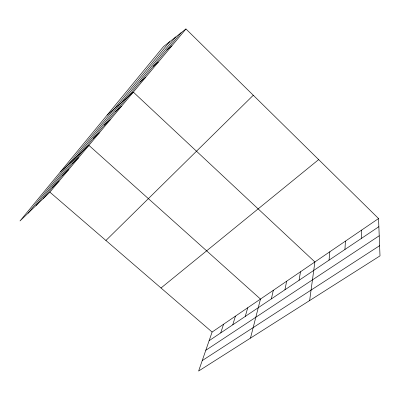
<?xml version="1.0" encoding="UTF-8"?>
<svg xmlns="http://www.w3.org/2000/svg" width="400" height="400" viewBox="0 0 400 400"><rect width="100%" height="100%" fill="white"/><g stroke="black" fill="none" stroke-linecap="round" stroke-linejoin="round"><path stroke-width="0.6" d="M361.545 238.325L361.64 230.075M344.945 249.475L345.42 241.135M329.02 260.17L329.85 251.755M309.64 300.545L314.89 261.96L133.315 92.11L107.1 115.125M299.05 280.3L300.5 271.77M284.935 289.78L286.655 281.21M271.345 298.905L273.325 290.305M250.48 338.105L260.475 299.065L88.915 145.365L60.385 171.885M245.285 316.41L247.715 307.765M232.785 324.805L235.415 316.15M220.735 332.9L223.555 324.24M378.55 218.545L212.105 332.05L198.62 371.03L380 255.88L378.55 218.545L185.955 28.97L163.56 46.53L20 220.95L49.89 192.165L185.955 28.97M28.045 213.2L169.71 41.71M35.955 205.585L175.665 37.04M43.285 198.53L181.105 32.77M105.92 240.485L253.29 95.25M52.55 187.385L59.09 181.135M62.185 175.795L68.645 169.67M72.21 163.74L78.58 157.755M93.195 138.505L99.35 132.845M104.185 125.285L110.21 119.82M115.64 111.51L121.52 106.25M140.08 82.115L145.62 77.35M153.135 66.415L158.465 61.94M166.795 49.985L171.9 45.83M161.015 287.995L318.66 159.595M209.11 340.705L378.865 226.69M205.795 350.28L379.22 235.795M202.235 360.58L379.605 245.705M49.89 192.165L212.105 332.05"/></g></svg>
